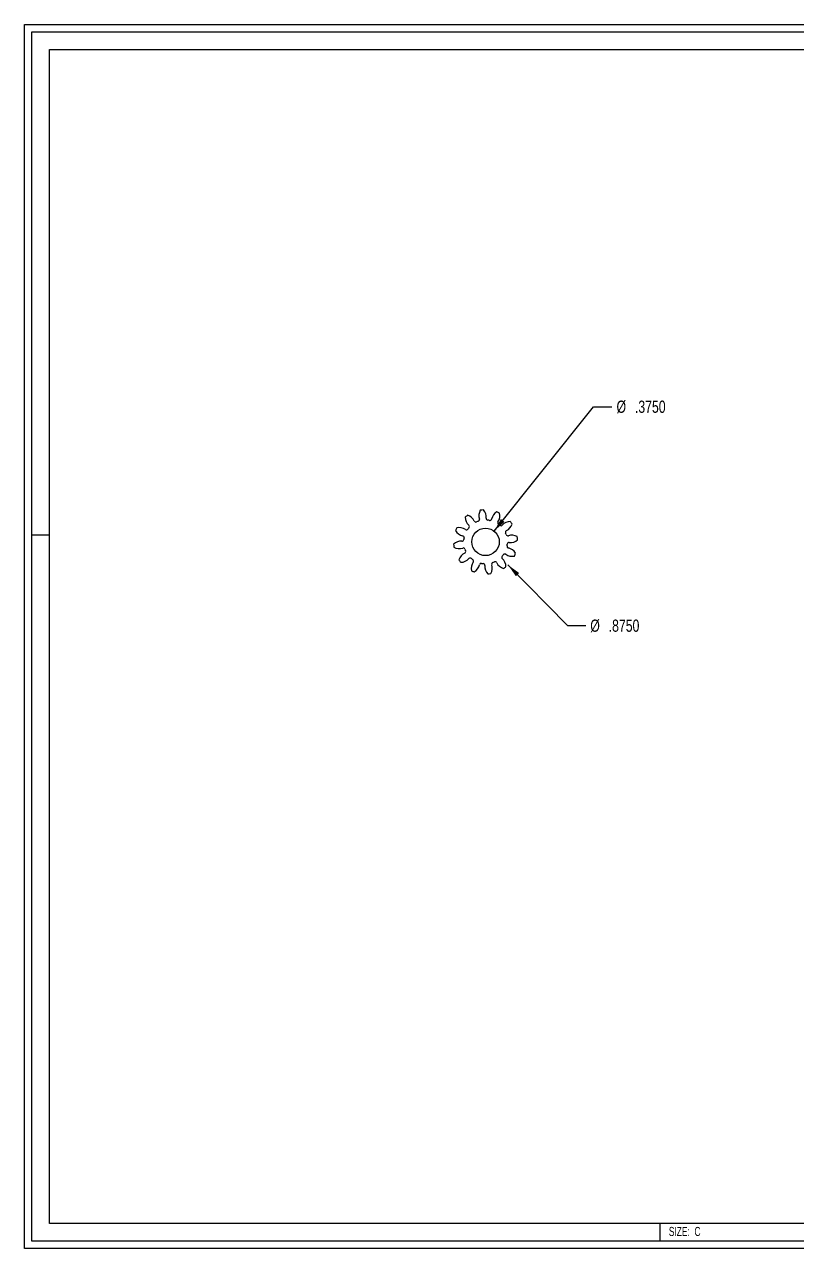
# Model space of a CAD drawing. Extents: x 0.2 to 21.8, y 0.2 to 16.8.
# Drawn here: x 0.23 to 10.76, y 0.15 to 16.85 of the extents above; entities that cross this region are included whole.
import ezdxf

# ---------------------------------------------------------------- set-up
doc = ezdxf.new("R2010")
doc.units = 0
doc.header["$MEASUREMENT"] = 0
doc.layers.get('0').update_dxf_attribs({"linetype": 'CONTINUOUS'})
doc.layers.add('TITLEBLOCK', color=250, linetype='CONTINUOUS')
doc.styles.add('SLDTEXTSTYLE0', font='TXT', dxfattribs={"width": 0.75})
doc.styles.add('SLDTEXTSTYLE2', font='TXT', dxfattribs={"width": 0.6875})
doc.dimstyles.new('SLDDIMSTYLE1', dxfattribs={"dimtxt": 0.166667, "dimasz": 0.1875, "dimexe": 0, "dimexo": 0.0625, "dimgap": 0.041667, "dimtad": 0, "dimtih": 1, "dimtoh": 1, "dimdec": 4, "dimrnd": 1e-09, "dimzin": 4, "dimtxsty": 'SLDTEXTSTYLE0', "dimsah": 1, "dimcen": 0, "dimazin": 3, "dimtfac": 1, "dimtdec": 3, "dimtofl": 0, "dimtmove": 0, "dimatfit": 3, "dimtolj": 1, "dimtzin": 12})

# ---------------------------------------------------------------- blocks, each defined once
blk = doc.blocks.new('_D_1')
at = {"color": 7, "linetype": 'CONTINUOUS'}
for p, q in [((6.821, 9.477), (7.631, 8.648)), ((7.631, 8.648), (7.881, 8.648))]:
    blk.add_line(p, q, dxfattribs=at)
blk.add_solid([(6.821, 9.477), (6.93, 9.321), (6.975, 9.365)], dxfattribs=at)
at = {"color": 7, "linetype": 'CONTINUOUS', "char_height": 0.1667, "attachment_point": 1, "style": 'SLDTEXTSTYLE0'}
for s, insert in [('%%c', (7.944, 8.731)), ('.8750', (8.195, 8.731))]:
    blk.add_mtext(s, dxfattribs=dict(at, insert=insert))
blk = doc.blocks.new('_D_2')
at = {"color": 7, "linetype": 'CONTINUOUS'}
for p, q in [((6.633, 9.937), (7.989, 11.634)), ((7.989, 11.634), (8.239, 11.634))]:
    blk.add_line(p, q, dxfattribs=at)
blk.add_solid([(6.633, 9.937), (6.774, 10.064), (6.725, 10.103)], dxfattribs=at)
at = {"color": 7, "linetype": 'CONTINUOUS', "char_height": 0.1667, "attachment_point": 1, "style": 'SLDTEXTSTYLE0'}
for s, insert in [('%%c', (8.302, 11.717)), ('.3750', (8.553, 11.717))]:
    blk.add_mtext(s, dxfattribs=dict(at, insert=insert))

msp = doc.modelspace()

# ---------------------------------------------------------------- linework, layer by layer
at = {"color": 7, "linetype": 'CONTINUOUS'}
msp.add_circle((6.5155, 9.79029), 0.1875, dxfattribs=at)
for centre, radius, start, end in [((6.57288, 10.14878), 0.1488, 150.622958, 198.249608), ((6.5155, 9.79029), 0.4375, 93.896688, 99.510824), ((6.37657, 10.12571), 0.1488, 355.157904, 42.784555), ((6.74444, 10.07206), 0.1488, 120.622958, 168.249608), ((6.5155, 9.79029), 0.4375, 63.896688, 69.510824), ((6.5155, 9.79029), 0.4375, 123.896688, 129.510824), ((6.38594, 10.12944), 0.1488, 180.622958, 228.249608), ((6.22747, 10.0113), 0.1488, 25.157904, 72.784555), ((6.27051, 10.0001), 0.02456, 319.423272, 48.249608), ((6.38439, 10.085), 0.02456, 205.157904, 293.98424), ((6.5155, 9.79029), 0.298, 109.423272, 113.98424), ((6.40824, 10.09449), 0.02456, 289.423272, 18.249608), ((6.54931, 10.11107), 0.02456, 175.157904, 263.98424), ((6.5155, 9.79029), 0.298, 79.423272, 83.98424), ((6.57471, 10.10737), 0.02456, 259.423272, 348.249608), ((6.70517, 10.05119), 0.02456, 145.157904, 233.98424), ((6.56289, 10.15024), 0.1488, 325.157904, 12.784555), ((6.5155, 9.79029), 0.298, 49.423272, 53.98424), ((6.72532, 10.03528), 0.02456, 229.423272, 318.249608), ((6.85465, 9.91985), 0.1488, 90.622958, 138.249608), ((6.73652, 10.07832), 0.1488, 295.157904, 342.784555), ((6.5155, 9.79029), 0.4375, 33.896688, 39.510824), ((6.5155, 9.79029), 0.4375, 153.896688, 159.510824), ((6.23373, 10.01922), 0.1488, 210.622958, 258.249608), ((6.15555, 9.83768), 0.1488, 55.157904, 102.784555), ((6.19842, 9.84949), 0.02456, 349.423272, 78.249608), ((6.2546, 9.97996), 0.02456, 235.157904, 323.98424), ((6.5155, 9.79029), 0.298, 139.423272, 143.98424), ((6.81022, 9.9214), 0.02456, 115.157904, 203.98424), ((6.5155, 9.79029), 0.298, 19.423272, 23.98424), ((6.81971, 9.89755), 0.02456, 199.423272, 288.249608), ((6.874, 9.73291), 0.1488, 60.622958, 108.249608), ((6.5155, 9.79029), 0.4375, 3.896688, 9.510824), ((6.18008, 9.65135), 0.1488, 85.157904, 132.784555), ((6.5155, 9.79029), 0.4375, 183.896688, 189.510824), ((6.15701, 9.84766), 0.1488, 240.622958, 288.249608), ((6.19472, 9.82409), 0.02456, 265.157904, 353.98424), ((6.2113, 9.68302), 0.02456, 19.423272, 108.249608), ((6.5155, 9.79029), 0.298, 169.423272, 173.98424), ((6.5155, 9.79029), 0.298, 199.423272, 203.98424), ((6.83259, 9.73108), 0.02456, 169.423272, 258.249608), ((6.5155, 9.79029), 0.298, 349.423272, 353.98424), ((6.83629, 9.75648), 0.02456, 85.157904, 173.98424), ((6.79728, 9.56135), 0.1488, 30.622958, 78.249608), ((6.85092, 9.92922), 0.1488, 265.157904, 312.784555), ((6.29449, 9.50226), 0.1488, 115.157904, 162.784555), ((6.5155, 9.79029), 0.4375, 213.896688, 219.510824), ((6.17635, 9.66073), 0.1488, 270.622958, 318.249608), ((6.22079, 9.65917), 0.02456, 295.157904, 23.98424), ((6.30569, 9.54529), 0.02456, 49.423272, 138.249608), ((6.5155, 9.79029), 0.298, 229.423272, 233.98424), ((6.32583, 9.52938), 0.02456, 325.157904, 53.98424), ((6.5155, 9.79029), 0.298, 289.423272, 293.98424), ((6.64662, 9.49558), 0.02456, 25.157904, 113.98424), ((6.7605, 9.58047), 0.02456, 139.423272, 228.249608), ((6.5155, 9.79029), 0.298, 319.423272, 323.98424), ((6.64506, 9.45114), 0.1488, 0.622958, 48.249608), ((6.77641, 9.60062), 0.02456, 55.157904, 143.98424), ((6.87545, 9.7429), 0.1488, 235.157904, 282.784555), ((6.5155, 9.79029), 0.4375, 333.896688, 339.510824), ((6.46812, 9.43034), 0.1488, 145.157904, 192.784555), ((6.5155, 9.79029), 0.4375, 243.896688, 249.510824), ((6.28657, 9.50851), 0.1488, 300.622958, 348.249608), ((6.4563, 9.4732), 0.02456, 79.423272, 168.249608), ((6.5155, 9.79029), 0.298, 259.423272, 263.98424), ((6.4817, 9.4695), 0.02456, 355.157904, 83.98424), ((6.65444, 9.45487), 0.1488, 175.157904, 222.784555), ((6.5155, 9.79029), 0.4375, 273.896688, 279.510824), ((6.45813, 9.43179), 0.1488, 330.622958, 18.249608), ((6.62277, 9.48608), 0.02456, 109.423272, 198.249608), ((6.80353, 9.56927), 0.1488, 205.157904, 252.784555), ((6.5155, 9.79029), 0.4375, 303.896688, 309.510824)]:
    msp.add_arc(centre, radius, start, end, dxfattribs=at)
at = {"layer": 'TITLEBLOCK'}
for p, q in [((0.22727, 16.84711), (21.77273, 16.84711)), ((0.22727, 0.15289), (0.22727, 16.84711)), ((0.32727, 0.25289), (0.32727, 16.74711)), ((0.32727, 16.74711), (21.67273, 16.74711)), ((0.56983, 0.49545), (0.56983, 16.50455)), ((0.56983, 16.50455), (21.43017, 16.50455)), ((0.32727, 9.88862), (0.56983, 9.88862)), ((21.43017, 0.49545), (0.56983, 0.49545)), ((8.89932, 0.25289), (8.89932, 0.49545)), ((21.67273, 0.25289), (0.32727, 0.25289)), ((21.77273, 0.15289), (0.22727, 0.15289))]:
    msp.add_line(p, q, dxfattribs=at)

# ---------------------------------------------------------------- texts
at = {"layer": 'TITLEBLOCK', "insert": (9.01516, 0.44741), "char_height": 0.1245, "attachment_point": 1, "style": 'SLDTEXTSTYLE2'}
msp.add_mtext('SIZE:  C', dxfattribs=at)

# ---------------------------------------------------------------- dimensions: what is measured, and where the dimension line sits
at = {"color": 7, "linetype": 'CONTINUOUS'}
for p1, p2, picture, middle in [((6.39843, 9.64383), (6.63257, 9.93675), '_D_2', (8.70428, 11.63399)), ((6.20972, 10.10318), (6.82128, 9.47739), '_D_1', (8.34643, 8.64845))]:
    dim = msp.add_diameter_dim_2p(p1=p1, p2=p2, dimstyle='SLDDIMSTYLE1', dxfattribs=at)
    dim.commit()
    dim.dimension.update_dxf_attribs({"geometry": picture, "text_midpoint": middle, "dimtype": 163})

doc.saveas('drawing.dxf')
